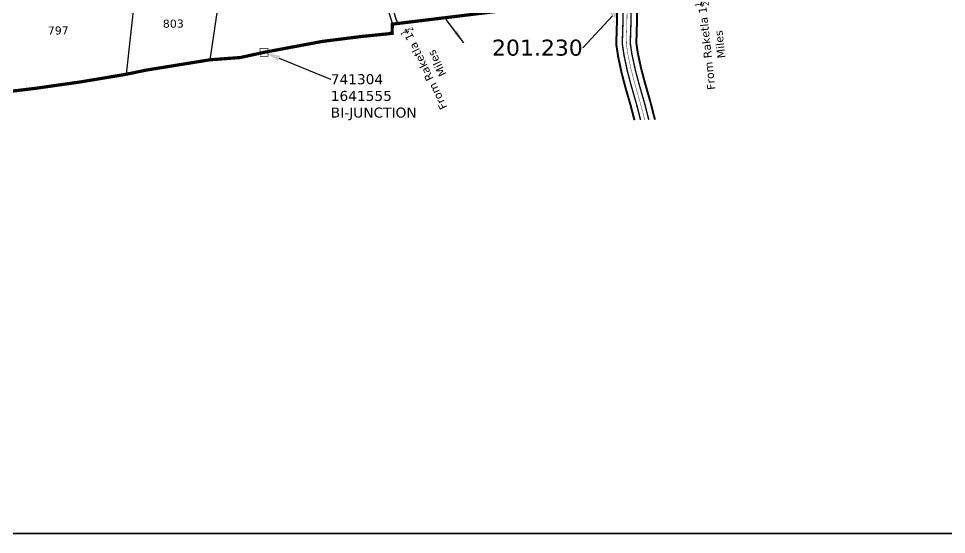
# Model space of a CAD drawing. Header units: inches. Extents: x 732949 to 750614, y 1640350 to 1646067.
# Drawn here: x 740690 to 743009, y 1640350 to 1641639 of the extents above; entities that cross this region are included whole.
import ezdxf
from ezdxf import colors
from ezdxf.entities.mleader import LeaderData, LeaderLine
from ezdxf.enums import TextEntityAlignment as Align
from ezdxf.math import Vec2, Vec3

# ---------------------------------------------------------------- set-up
doc = ezdxf.new("R2010")
doc.units = ezdxf.units.IN
doc.header["$MEASUREMENT"] = 0
doc.linetypes.add('ACAD_ISO02W100', pattern=[15, 12, -3])
doc.linetypes.add('HIDDEN2', pattern=[0.1875, 0.125, -0.0625])
for name, color, linetype in [('CANAL1', 1, 'Continuous'), ('CSMark', 72, 'Continuous'), ('PLOT', 7, 'Continuous'), ('PLOT NO', 7, 'Continuous'), ('ROADS', 6, 'Continuous'), ('STRUCTURE', 5, 'Continuous'), ('VILLAGE BOUNDRY', 5, 'Continuous'), ('VILLAGE STONES', 240, 'Continuous')]:
    doc.layers.add(name, color=color, linetype=linetype)
doc.styles.get("Standard").update_dxf_attribs({"font": 'verdana_0.ttf'})
doc.dimstyles.get("Standard").update_dxf_attribs({"dimtxt": 0.18, "dimasz": 35, "dimexe": 0.18, "dimexo": 0.0625, "dimgap": 0.09, "dimtad": 0, "dimtih": 1, "dimtoh": 1, "dimdec": 4, "dimzin": 0, "dimdsep": 46, "dimtxsty": 'Standard', "dimcen": 0.09, "dimadec": 0, "dimazin": 0, "dimtfac": 1, "dimtdec": 4, "dimtofl": 0, "dimtmove": 0, "dimatfit": 3, "dimfxl": 0, "dimtolj": 1, "dimtzin": 0, "dimarcsym": 0})

msp = doc.modelspace()

# ---------------------------------------------------------------- linework, layer by layer
at = {"layer": 'CANAL1', "color": 1, "const_width": 5}
for points in [[(742186.2, 1641668.9), (742185.6, 1641625.9), (742184, 1641575.3), (742188.7, 1641544.2), (742197.2, 1641504.3), (742206.3, 1641469.6), (742220.5, 1641420.2), (742229.4, 1641385.4)], [(742236.2, 1641667.9), (742235.6, 1641624.8), (742234.2, 1641578.2), (742237.9, 1641553.1), (742245.9, 1641515.8), (742254.5, 1641482.8), (742268.7, 1641433.3), (742280.7, 1641386.6)]]:
    msp.add_lwpolyline(points, dxfattribs=at)
at = {"layer": 'CANAL1', "color": 5, "const_width": 3.5}
for points in [[(742201.2, 1641668.6), (742200.6, 1641625.6), (742199.1, 1641576.2), (742203.5, 1641546.9), (742211.8, 1641507.8), (742220.8, 1641473.5), (742235, 1641424.1), (742244.8, 1641385.8)], [(742265.3, 1641386.3), (742254.3, 1641429.4), (742240, 1641478.8), (742231.3, 1641512.4), (742223.1, 1641550.5), (742219.1, 1641577.3), (742220.6, 1641625.1), (742221.2, 1641668.2)]]:
    msp.add_lwpolyline(points, dxfattribs=at)
at = {"layer": 'CANAL1', "color": 1, "linetype": 'HIDDEN2', "ltscale": 100, "const_width": 1}
msp.add_lwpolyline([(742211.2, 1641668.4), (742210.6, 1641625.4), (742209.1, 1641576.8), (742213.3, 1641548.7), (742221.6, 1641510.1), (742230.4, 1641476.2), (742244.6, 1641426.7), (742255.1, 1641386)], dxfattribs=at)
at = {"layer": 'PLOT'}
for points in [[(741127.7, 1643049.7), (741298.1, 1642988.9), (741362.2, 1642972.1), (741405.7, 1642965.3), (741499.6, 1642711.1), (741376.2, 1642656), (741390.7, 1642529.9), (741421.8, 1642481.8), (741511.8, 1642426.9), (741520, 1642366.6), (741535.4, 1642225.3), (741516.9, 1642180.5), (741498.8, 1642174.2), (741509.3, 1642098.7), (741478, 1642090.3), (741467.4, 1641969.3), (741499, 1641951.2), (741607.6, 1641681.2), (741624.6, 1641625.3)], [(741010, 1642512.5), (741060.1, 1642399.9), (741218.8, 1642166.3), (741274, 1642064), (741200.9, 1641748.3), (741194.7, 1641716.3), (741168.8, 1641536.2)], [(740631.3, 1641673.4), (740981.2, 1641697.8), (740959.7, 1641500.1)]]:
    msp.add_lwpolyline(points, dxfattribs=at)
at = {"layer": 'ROADS'}
msp.add_spline([(740255, 1643172.8), (740307.4, 1643179.2), (740342.6, 1643182), (740371.5, 1643181.3), (740398.5, 1643181.7), (740417.7, 1643186.1), (740441.4, 1643191.6), (740473.2, 1643200), (740492.4, 1643204.6), (740522.7, 1643213.4), (740580.3, 1643228.3), (740599.1, 1643235.7), (740625.9, 1643237), (740677.3, 1643239.8), (740698.7, 1643241.2), (740720.3, 1643242.8), (740725.7, 1643241.7), (740733.6, 1643236.1), (740736.2, 1643214.8), (740738.2, 1643202.8), (740749.9, 1643188.4), (740755.9, 1643175.6), (740759.3, 1643157.1), (740769.1, 1643127.1), (740779.9, 1643083.9), (740798.3, 1643011.3), (740812.7, 1642973.5), (740828.2, 1642937.2), (740841.9, 1642896.6), (740848, 1642857), (740856.9, 1642828.1), (740867.1, 1642811.3), (740891.4, 1642781.1), (740901.4, 1642755.4), (740910.1, 1642719), (740922.5, 1642672.8), (740936.3, 1642618.8), (740953.1, 1642567), (740967.5, 1642533.4), (740987.7, 1642502.3), (741006.6, 1642470.6), (741022.1, 1642440.8), (741038.7, 1642421.7), (741062.8, 1642410.7), (741080.8, 1642387.3), (741119.3, 1642336.8), (741155.2, 1642284.6), (741163.4, 1642267), (741187.3, 1642250.1), (741197.1, 1642241.4), (741241.4, 1642197.2), (741276, 1642160.3), (741295.3, 1642125.4), (741324.7, 1642088.7), (741348.4, 1642064.8), (741372.1, 1642032.6), (741401.9, 1642005.7), (741448.4, 1641982.6), (741481.3, 1641971.8), (741501.5, 1641962.1), (741513.2, 1641949.9), (741531.1, 1641918), (741547.8, 1641872), (741565, 1641827.6), (741587.7, 1641774.3), (741607.7, 1641717.8), (741622.5, 1641672.4), (741637.3, 1641626.9)], degree=3, dxfattribs=at)
at = {"layer": 'STRUCTURE', "color": 5, "const_width": 4.24}
msp.add_lwpolyline([(732951.5, 1645863.5), (750522.7, 1645863.5), (750522.7, 1640351.9), (732951.5, 1640351.9)], close=True, dxfattribs=at)
at = {"layer": 'VILLAGE BOUNDRY', "linetype": 'ACAD_ISO02W100', "ltscale": 2, "const_width": 8}
msp.add_lwpolyline([(743146.4, 1641783.2), (743007.9, 1641824.5), (742725.2, 1641750.9), (742683, 1641739.3), (742669.8, 1641735.7), (742594.2, 1641722.8), (742391.9, 1641701.3), (742377.5, 1641692.7), (742282.6, 1641690), (742154.6, 1641684.2), (741979.6, 1641668.7), (741624.6, 1641625.3), (741623.6, 1641602.2), (741544.9, 1641594.2), (741449.2, 1641582.1), (741304.6, 1641555), (741244.8, 1641541.9), (741168.8, 1641536.2), (741009.8, 1641510.5), (740959.7, 1641500.1), (740846, 1641481), (740737.4, 1641465.5), (740611.9, 1641450.3)], dxfattribs=at)
at = {"layer": 'VILLAGE STONES', "const_width": 1.59}
msp.add_lwpolyline([(741294, 1641564.8), (741313.9, 1641565), (741314.1, 1641545.1), (741294.2, 1641544.9)], close=True, dxfattribs=at)

# ---------------------------------------------------------------- texts
at = {"layer": 'PLOT NO'}
for s, p in [('803', (741077.1, 1641626.6)), ('797', (740789.6, 1641609.6))]:
    msp.add_text(s, height=20, rotation=0.6838, dxfattribs=at).set_placement(p, align=Align.MIDDLE_CENTER)
at = {"layer": 'ROADS', "color": 0, "char_height": 20, "width": 231.912, "attachment_point": 2}
for insert, rotation in [((742359.9, 1641565.7), 96.243), ((741660.5, 1641491.5), 115.6234)]:
    msp.add_mtext('\\A1;\\PFrom Raketla 1{\\H0.7x;\\S1/2;\\H1.4286x;  Miles }', dxfattribs=dict(at, insert=insert, rotation=rotation))

# ---------------------------------------------------------------- leaders
at = {"layer": 'CSMark', "color": 5}
msp.add_leader([(741802.9, 1641578.4), (741758.7, 1641637.1)], dimstyle='Standard', override={"dimgap": 0.09, "dimtad": 0}, dxfattribs=at)
at = {"layer": 'VILLAGE STONES', "color": 5}
ml = msp.add_multileader_mtext('Standard', dxfattribs=at)
ml.set_content('201.230', color=5)
ml.set_leader_properties()
ml.build(insert=Vec2(0, 0))
ml.multileader.update_dxf_attribs({"dogleg_length": 0.36, "arrow_head_size": 55})
ctx = ml.context
ctx.base_point, ctx.char_height, ctx.arrow_head_size, ctx.landing_gap_size, ctx.plane_origin = Vec3(741878.4, 1641566.2), 40, 55, 0.09, Vec3(741600.9, 1641385.8)
ctx.text_align_type = 2
notes = []
notes.append((ctx, [(1, (1, 1, 0), (742100.8, 1641566.2), (-1, 0), 0.36, [(0, [(742211.7, 1641686.8)], 0, [])])]))
ctx.mtext.insert, ctx.mtext.alignment, ctx.mtext.flow_direction = Vec3(742100.4, 1641586.6), 3, 5
at = {"layer": 'VILLAGE STONES', "color": 6}
ml = msp.add_multileader_mtext('Standard', dxfattribs=at)
ml.set_content('741304\\P1641555\\PBI-JUNCTION', color=6)
ml.set_leader_properties()
ml.build(insert=Vec2(0, 0))
ml.multileader.update_dxf_attribs({"dogleg_length": 0.36, "arrow_head_size": 40})
ctx = ml.context
ctx.base_point, ctx.char_height, ctx.arrow_head_size, ctx.landing_gap_size, ctx.plane_origin = Vec3(741470.5, 1641487.4), 25, 40, 0.09, Vec3(738416.3, 1641232.1)
notes.append((ctx, [(1, (1, 1, 0), (741470.2, 1641487.4), (1, 0), 0.36, [(0, [(741304.6, 1641555)], 0, [])])]))
ctx.mtext.insert, ctx.mtext.flow_direction = Vec3(741470.6, 1641500.2), 5
for ctx, leaders in notes:
    for number, flags, end, landing, length, lines in leaders:
        leader = LeaderData()
        leader.index, (leader.has_last_leader_line, leader.has_dogleg_vector, leader.attachment_direction) = number, flags
        leader.last_leader_point, leader.dogleg_vector, leader.dogleg_length = Vec3(end), Vec3(landing), length
        for number, points, colour, breaks in lines:
            line = LeaderLine()
            line.index, line.vertices, line.color, line.breaks = number, Vec3.list(points), colors.encode_raw_color(colour), breaks
            leader.lines.append(line)
        ctx.leaders.append(leader)

doc.saveas('drawing.dxf')
